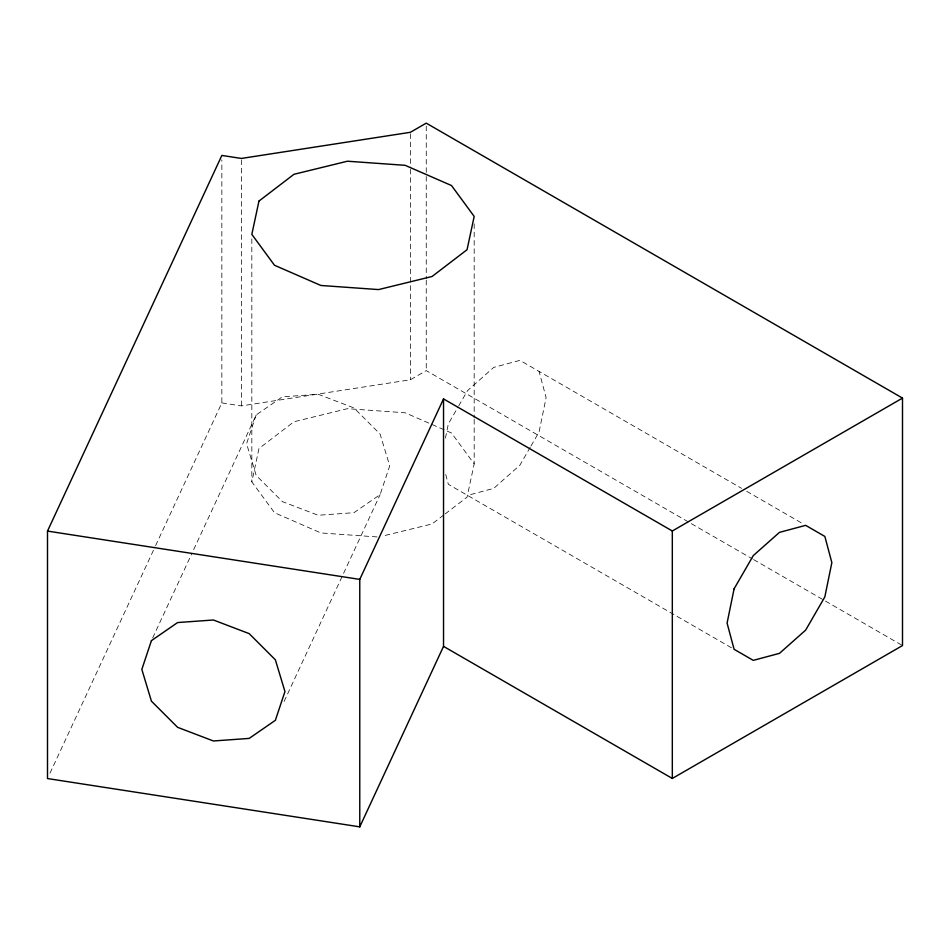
<?xml version="1.0" encoding="UTF-8"?>
<svg xmlns="http://www.w3.org/2000/svg" width="950" height="950" viewBox="0 0 950 950"><rect width="100%" height="100%" fill="white"/><g stroke="black" fill="none" stroke-linecap="round" stroke-linejoin="round"><path stroke-width="0.71" stroke-dasharray="4.75 3.56" d="M445.431 438.128L448.353 423.831L457.947 407.229M377.079 536.94L320.886 532.938L274.502 512.727L251.833 481.84L258.958 448.543L293.954 421.764L347.463 408.678L405.128 412.787L451.511 432.998L474.181 463.885L467.056 497.183L444.897 514.14M256.179 414.936L246.584 443.697L256.179 475.428L282.364 501.624L318.143 515.256L353.934 512.691L380.119 494.606L389.714 465.844L380.119 434.114L353.934 407.918L318.143 394.274L282.364 396.851L256.179 414.936L192.577 551.974M49.994 773.169L154.981 546.962M155.61 545.621L221.849 402.895L221.849 159.873M152.665 637.961L191.947 553.316M284.098 701.504L380.119 494.606M458.684 405.947L467.531 390.616L493.727 367.389L519.923 360.371L741.594 488.359M530.242 447.272L519.923 465.156L493.727 488.383L467.531 495.401M530.979 445.989L539.089 431.941L546.107 397.646L539.089 371.45M443.721 515.031L432.06 523.961L382.779 536.014M221.849 402.895L241.359 405.923L410.376 379.774L426.253 370.607L752.305 558.849M746.676 491.293L803.106 523.866M753.599 559.586L824.196 600.352M825.479 601.089L902.5 645.561M731.536 647.817L448.353 484.322L445.396 473.29M474.181 223.832L474.181 417.952M474.181 419.437L474.181 463.885M426.253 126.101L426.253 175.002M426.253 176.486L426.253 278.73M426.253 280.214L426.253 370.607M410.376 133.784L410.376 167.865M410.376 169.349L410.376 379.774M251.833 238.818L251.833 481.84M241.359 159.933L241.359 405.923"/><path stroke-width="1.43" d="M443.531 646.368L359.765 826.856L47.5 778.549L47.5 531.086L221.849 155.432L241.359 158.448L410.376 132.299L426.253 123.144L902.5 398.098L902.5 645.561L672.315 778.454L443.531 646.368L443.531 398.905L672.315 530.991L902.5 398.098M359.765 826.856L359.765 579.393L443.531 398.905M47.5 531.086L359.765 579.393M672.315 530.991L672.315 778.454M734.101 588.81L727.082 623.105L734.101 649.301L753.279 660.369L779.475 653.351L805.659 630.123L824.837 596.909L831.856 562.614L824.837 536.418L805.659 525.35L779.475 532.368L753.279 555.596L734.101 588.81M258.958 201.079L251.833 234.377L274.502 265.264L320.886 285.475L378.563 289.584L432.06 276.498L467.056 249.719L474.181 216.422L451.511 185.535L405.128 165.324L347.463 161.215L293.954 174.301L258.958 201.079M151.418 640.644L141.835 669.418L151.418 701.148L177.614 727.332L213.394 740.976L249.173 738.411L275.369 720.314L284.952 691.553L275.369 659.822L249.173 633.626L213.394 619.994L177.614 622.559L151.418 640.644"/></g></svg>
